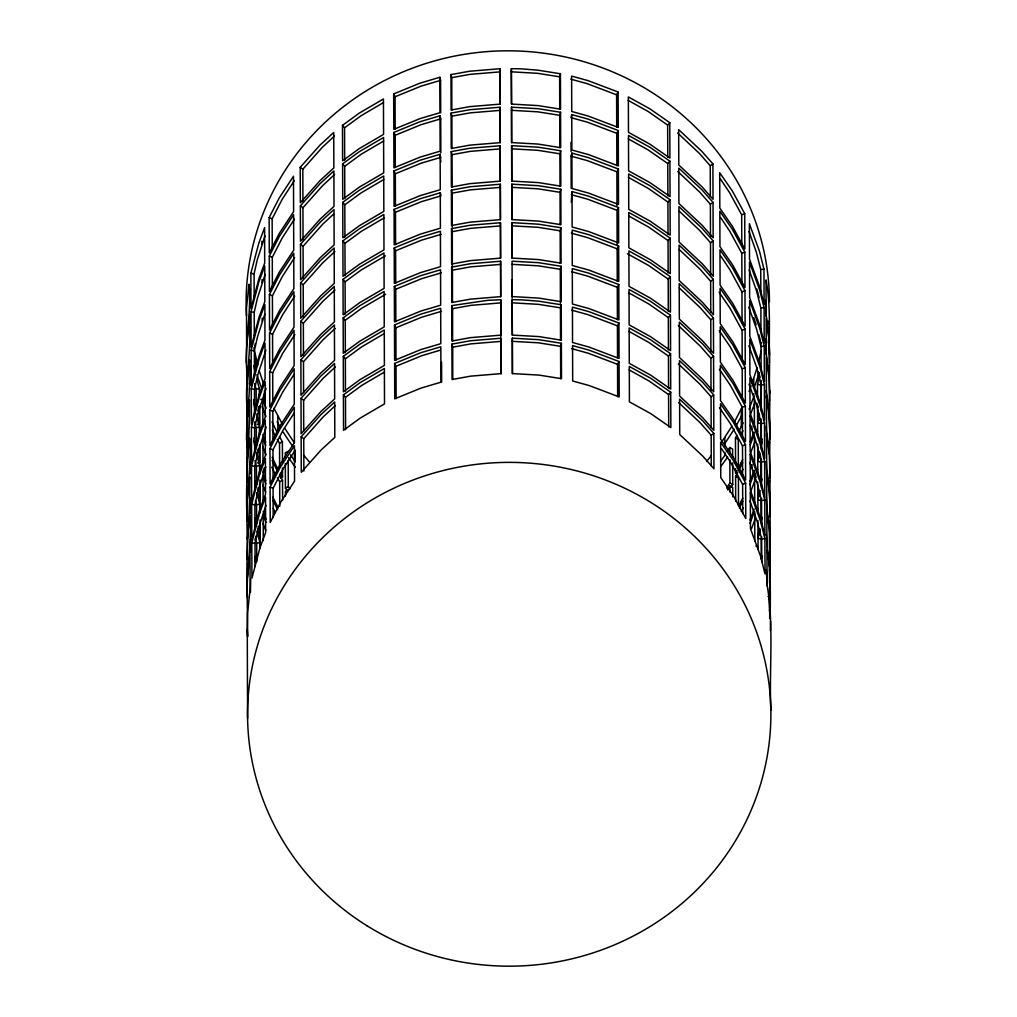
<?xml version="1.0" encoding="UTF-8"?>
<svg xmlns="http://www.w3.org/2000/svg" width="1017" height="1017" viewBox="0 0 1017 1017"><rect width="100%" height="100%" fill="white"/><g stroke="black" fill="none" stroke-linecap="round" stroke-linejoin="round"><path stroke-width="1.5" d="M499.995 104.204L499.932 68.736L469.651 71.228L450.989 74.61L451.116 110.014L469.778 106.632L500.059 104.128L499.932 68.736M500.135 142.711L500.059 107.23L469.79 109.722L451.116 113.103L451.243 148.507L469.905 145.126L500.186 142.634L500.059 107.23M500.262 181.217L500.199 145.736L469.918 148.228L451.256 151.609L451.383 187.014L470.045 183.632L500.326 181.14L500.199 145.736M500.402 219.71L500.339 184.23L470.057 186.734L451.395 190.115L451.51 225.507L470.185 222.138L500.453 219.634L500.339 184.23M500.542 258.216L500.466 222.736L470.185 225.227L451.523 228.609L451.65 264.013L470.312 260.632L500.593 258.14L500.466 222.736M500.669 296.71L500.606 261.229L470.324 263.734L451.662 267.115L451.777 302.519L470.451 299.138L500.72 296.633L500.606 261.229M500.809 336.754L500.733 299.735L487.474 300.358L451.79 305.608L451.917 341.013L470.579 337.631L500.86 335.14L500.733 299.735M500.936 373.709L500.873 338.241L470.591 340.733L451.929 344.115L452.057 379.519L470.718 376.137L501 373.633L500.873 338.241M246.343 362.916L246.635 346.428L249.19 322.694C251.822 350.458 245.059 377.803 246.826 405.516M246.61 439.916L246.902 423.428L249.457 399.694C250.157 440.196 244.703 480.418 247.233 521.022M249.483 324.359L249.674 314.011M246.889 516.916C246.445 490.563 251.847 464.604 249.585 438.2L247.042 461.934M249.623 362.866L249.674 359.904M247.156 593.915C246.711 567.562 252.114 541.603 249.851 515.199L247.309 538.934M247.589 718.269L247.271 629.32L247.563 612.844L250.118 589.097L249.991 553.693L247.449 577.44M250.106 473.922L250.309 462.087M250.207 513.903L250.703 497.644M250.347 552.409L250.576 539.086M250.449 592.39L250.69 579.067M511.335 71.826L511.386 68.673L520.882 68.825L537.955 70.186L560.431 73.771L560.558 109.175L538.082 105.59L511.513 104.077L511.335 71.826L537.573 73.313L559.63 76.822L559.744 109.15M511.589 142.647L511.526 107.179L538.082 108.692L560.558 112.264L560.685 147.668L538.209 144.083L511.653 142.583L511.526 107.179M511.716 181.153L511.665 145.673L538.222 147.185L560.698 150.77L560.825 186.175L538.349 182.59L511.78 181.077L511.665 145.673M511.856 219.647L511.793 184.179L538.362 185.691L560.837 189.264L560.952 224.668L538.476 221.096L511.92 219.583L511.793 184.179M511.983 258.153L511.932 222.672L538.489 224.185L560.964 227.77L561.092 263.174L538.616 259.589L512.059 258.076L511.932 222.672M512.148 302.824L512.199 299.684L521.696 299.837L538.756 301.185L561.231 304.769L561.359 340.174L538.883 336.589L512.326 335.089L512.148 302.824L538.387 304.325L560.431 307.833L560.545 340.148M512.39 373.659L512.339 338.178L538.896 339.691L561.371 343.276L561.498 378.68L539.023 375.095L512.454 373.582L512.339 338.178M766.386 398.003L766.322 390.528M766.526 436.509L766.309 426.072M766.691 473.502L766.297 461.616M769.411 362.662C768.738 335.089 771.166 307.21 766.017 279.917L766.132 315.321C771.445 343.632 768.776 372.553 769.538 401.156M769.678 439.662L769.729 390.337M769.805 478.155C769.043 449.552 771.712 420.631 766.411 392.32L766.284 356.916L768.916 376.964M769.945 516.661L769.996 467.337M770.276 544.337L770.072 555.168C769.31 526.552 771.979 497.631 766.678 469.32L766.551 433.916L769.183 453.963M770.174 582.894L770.276 547.438L769.449 527.874L766.805 507.814L766.691 472.422L769.322 492.47L770.149 508.932M770.301 618.311C770.136 595.326 771.344 572.126 766.958 549.422L767.072 584.826C774.051 626.243 769.068 668.538 770.848 710.286M770.377 630.616L770.543 621.336M247.182 500.44L249.724 476.693C250.424 517.195 244.97 557.43 247.5 598.021M768.305 343.034L768.725 338.305L768.75 347.534M769.373 607.861L769.589 587.775M769.386 610.963L769.666 607.81L769.691 618.578M250.868 273.306L258.788 243.241L264.611 227.643L264.687 263.123L258.915 278.645L250.996 308.71L250.868 273.306L254.085 273.891L254.161 296.989M254.085 273.891L257.25 259.856L265.005 235.868M251.008 311.812L258.915 281.734L264.738 266.136L264.827 301.629L259.043 317.139L251.123 347.217L251.008 311.812L254.212 312.397L254.301 335.483M254.212 312.397L257.377 298.35L265.145 274.374M251.135 350.306L259.055 320.241L264.878 304.642L264.954 340.123L259.182 355.645L251.263 385.71L251.135 350.306L254.352 350.903L254.441 375.527M254.657 346.39L255.292 343.593M254.352 350.903L257.517 336.856L264.763 314.266M251.275 388.812L259.195 358.747L265.005 343.136L265.094 378.629L259.31 394.151L251.402 424.216L251.275 388.812L254.492 389.397L254.568 414.021M254.492 389.397L257.644 375.362L265.92 349.988M251.402 427.305L259.322 397.24L265.145 381.642L265.234 417.123L259.449 432.645L251.53 462.71L251.402 427.305L254.619 427.903L254.708 452.527M254.606 424.801L255.242 421.991M254.619 427.903L257.784 413.855L266.06 388.481M251.542 465.811L259.462 435.746L265.272 420.148L265.361 455.629L259.577 471.151L251.669 501.216L251.542 465.811L254.758 466.396L254.835 487.944M256.64 454.879L257.276 452.069M254.758 466.396L257.911 452.362L266.2 426.987M251.669 504.318L259.589 474.24L265.412 458.642L265.501 494.135L259.716 509.644L251.796 539.709L251.669 504.318L254.886 504.902L254.975 527.988M254.886 504.902L258.051 490.855L265.806 466.879M251.809 542.811L259.729 512.746L265.551 497.148L265.628 532.628L259.856 548.15L251.936 578.215L251.809 542.811L255.025 543.396L255.102 566.494M255.013 540.307L255.966 536.086M255.025 543.396L258.191 529.361L265.945 505.373M758.707 361.836L761.313 350.268M757.525 396.516L757.487 384.197L759.419 376.646M759.686 420.237L757.614 419.601L759.216 413.499M760.818 443.654L760.741 423.644L757.614 422.703L759.559 415.152M757.741 458.108L759.356 452.006M760.983 444.772L762.28 438.988M760.958 483.698L760.881 462.15L757.754 461.209L759.686 453.646M761.644 444.976L762.292 442.077M757.881 496.601L759.483 490.499M761.11 483.266L762.089 478.931M761.085 520.653L761.008 500.644L757.894 499.703L760.144 490.702M758.008 535.107L759.623 529.005M761.25 521.772L762.229 517.437M761.212 559.159L761.148 539.15L758.021 538.209L760.284 529.209M761.708 558.829L762.356 555.93M559.63 76.822L560.431 73.771M559.871 147.643L559.77 115.328L560.558 112.264M560.011 186.149L559.897 153.821L560.698 150.77M571.757 114.603L571.885 150.007L588.335 154.533L618.374 165.924L618.26 130.519L588.22 119.142L571.757 114.603L570.957 117.654L587.216 122.129L616.747 133.316L616.861 165.644M560.151 224.655L560.036 192.327L560.837 189.264M571.211 188.488L571.096 156.16L571.885 153.097L588.347 157.635L618.387 169.013L618.514 204.417L588.474 193.039L572.012 188.501L571.885 153.097M560.278 263.149L560.164 230.821L560.964 227.77M571.249 202.358L572.024 191.603L588.487 196.141L618.527 207.519L618.654 242.923L588.614 231.545L572.151 227.007L572.024 191.603M560.418 303.193L560.303 269.327L561.104 266.276L538.629 262.691L512.059 261.178L512.187 296.583L538.743 298.095L561.219 301.68L561.104 266.276M560.431 307.833L561.231 304.769M560.685 378.655L560.57 346.327L561.371 343.276M257.771 410.766L259.043 406.495M752.173 383.117L757.106 367.557M760.678 403.622L761.275 382.888M757.029 433L757.576 431.144M760.881 462.15L761.542 459.887M761.008 500.644L761.682 498.394M761.148 539.15L761.822 536.887M262.691 472.117L264.255 467.947M749.059 391.469L751.131 385.901M749.109 409.177L753.788 396.643L753.775 393.693M755.326 401.842L749.885 415.877M750.279 441.798L753.915 432.047L753.915 435.136L750.292 444.887M754.932 441.747L750.012 454.37M749.898 481.689L754.042 470.54L754.055 473.642L749.898 484.778M755.072 480.253L750.152 492.876M750.025 520.183L754.182 509.047M750.038 523.285L754.194 512.136M751.525 528.624L755.199 518.746M269.149 217.562L279.23 197.946L293.481 176.259L293.608 211.65L279.344 233.351L269.276 252.966L269.149 217.562L272.149 218.82L272.251 248.059M272.149 218.82L282.09 199.472L294.32 180.619M269.289 256.068L279.357 236.44L293.621 214.752L293.735 250.157L279.484 271.844L269.416 291.459L269.289 256.068L272.289 257.314L272.391 286.565M272.289 257.314L282.217 237.978L294.447 219.125M269.416 294.561L279.497 274.946L293.748 253.258L293.875 288.663L279.624 310.35L269.543 329.966L269.416 294.561L272.416 295.82L272.518 325.059M272.416 295.82L282.357 276.471L294.587 257.619M269.556 333.067L279.624 313.439L293.888 291.752L294.002 327.156L279.751 348.844L269.683 368.472L269.556 333.067L272.556 334.313L272.658 363.565M272.556 334.313L282.484 314.978L294.714 296.125M269.696 371.561L279.764 351.946L294.015 330.258L294.142 365.662L279.891 387.35L269.81 406.965L269.696 371.561L272.683 372.819L272.798 402.071M272.683 372.819L282.624 353.484L294.854 334.618M269.823 410.067L279.891 390.452L294.155 368.751L294.282 404.156L280.018 425.843L269.95 445.471L269.823 410.067L272.823 411.326L272.925 440.564M272.823 411.326L282.751 391.977L294.104 374.345M269.963 448.561L280.031 428.945L294.282 407.258L294.409 442.662L280.158 464.349L270.077 483.965L269.963 448.561L272.963 449.819L273.065 480.609M272.963 449.819L282.891 430.483L294.244 412.851M270.09 487.067L280.171 467.451L294.421 445.764L294.549 481.155L280.285 502.856L270.217 522.471L270.09 487.067L273.09 488.325L273.192 517.564M273.09 488.325L283.031 468.977L295.261 450.124M734.249 422.347L742.499 406.482M739.143 431.017L743.173 422.818M738.533 467.795L742.69 459.582M739.27 469.511L742.702 462.684M738.66 506.288L742.817 498.088M739.41 508.017L742.83 501.178M735.558 462.506L735.469 437.882L736.931 435.136M740.961 434.488L742.957 430.738M737.465 474.354L735.596 473.286L737.058 470.54M735.685 501.012L735.596 476.388L737.808 472.257M741.088 472.994L743.096 469.244M741.228 511.5L743.224 507.75M616.722 127.138L616.607 94.823L618.12 92.013L588.08 80.635L571.618 76.097L571.745 111.501L588.207 116.04L618.247 127.417L618.12 92.013M616.747 133.316L618.26 130.519M617.001 205.688L616.874 171.822L618.387 169.013M617.128 244.182L617.014 210.316L618.527 207.519M617.255 281.15L617.154 248.822L618.654 246.025L588.614 234.635L572.164 230.109L572.279 265.501L588.741 270.039L618.781 281.417L618.654 246.025M617.395 319.643L617.281 287.315L618.794 284.518L588.754 273.141L572.291 268.602L572.418 304.007L588.881 308.545L618.921 319.923L618.794 284.518M617.535 358.149L617.421 325.821L618.933 323.025L588.894 311.634L572.431 307.109L572.546 342.513L589.008 347.039L619.048 358.429L618.933 323.025M617.662 396.643L617.548 364.328L619.061 361.518L589.021 350.14L572.558 345.602L572.685 381.006L589.148 385.545L619.188 396.922L619.061 361.518M721.333 442.497L731.96 426.199M727.346 451.395L729.799 447.467L732.609 449.082L732.634 456.773M726.659 488.109L729.926 482.859L729.85 459.773M727.486 489.889L729.939 485.961L732.736 487.588L732.774 496.817M731.083 487.13L732.736 484.486L732.66 462.938M720.519 461.413L724.892 455.324L724.892 452.374M720.557 466.892L727.651 457.04M300.206 167.335L319.961 145.139L333.741 132.49L333.868 167.894L320.088 180.543L300.333 202.739L300.206 167.335L302.812 169.242L302.926 201.569M302.812 169.242L322.313 147.338L334.466 136.024M300.346 205.828L320.088 183.645L333.881 170.983L334.008 206.387L320.215 219.049L300.473 241.232L300.346 205.828L302.939 207.748L303.053 240.076M302.939 207.748L322.44 185.831L334.606 174.517M300.485 244.334L320.228 222.151L334.008 209.489L334.135 244.894L320.355 257.555L300.6 279.739L300.485 244.334L303.079 246.254L303.193 278.569M303.079 246.254L322.58 224.337L333.627 214.053M300.612 282.84L320.368 260.644L334.148 247.995L334.275 283.387L320.482 296.049L300.74 318.232L300.612 282.84L303.206 284.747L303.32 317.075M303.206 284.747L322.707 262.844L334.873 251.53M300.752 321.334L320.495 299.151L334.275 286.489L334.402 321.893L320.622 334.555L300.867 356.738L300.752 321.334L303.346 323.253L303.46 355.569M303.346 323.253L322.847 301.337L335.013 290.023M300.879 359.84L320.635 337.644L334.415 324.995L334.542 360.399L320.749 373.048L301.007 395.244L300.879 359.84L303.486 361.747L303.587 392.537M303.486 361.747L322.986 339.843L335.14 328.529M301.019 398.333L320.762 376.15L334.555 363.489L334.669 398.893L320.889 411.554L301.146 433.738L301.019 398.333L303.613 400.253L303.727 431.043M303.613 400.253L323.114 378.337L335.279 367.023M301.146 436.84L320.902 414.644L334.682 401.995L334.809 437.399L321.029 450.048L301.274 472.244L301.146 436.84L303.752 438.747L303.867 471.074M303.752 438.747L323.253 416.843L335.407 405.529M706.599 461.438L711.379 455.641M667.762 157.393L667.648 125.078L669.783 122.688L649.812 108.781L628.353 96.946L628.468 132.35L649.939 144.185L669.911 158.093L669.783 122.688M667.889 195.9L667.775 163.572L669.923 161.182L649.939 147.287L628.481 135.439L628.608 170.843L650.066 182.691L670.038 196.586L669.923 161.182M668.029 234.393L667.915 202.078L670.05 199.688L650.079 185.78L628.62 173.945L628.748 209.349L650.206 221.185L670.178 235.092L670.05 199.688M668.156 272.899L668.055 240.571L670.19 238.181L650.219 224.287L628.748 212.439L628.875 247.843L650.333 259.691L670.305 273.586L670.19 238.181M668.296 311.405L668.182 279.078L670.317 276.688L650.346 262.78L628.887 250.945L629.014 286.349L650.473 298.184L670.445 312.092L670.317 276.688M668.436 349.899L668.322 317.571L670.457 315.194L650.486 301.286L629.027 289.451L629.142 324.855L650.6 336.691L670.584 350.598L670.457 315.194M668.563 388.405L668.449 356.077L670.584 353.687L650.613 339.792L629.154 327.944L629.281 363.349L650.74 375.184L670.712 389.091L670.584 353.687M668.703 426.898L668.589 394.583L670.724 392.193L650.753 378.286L629.294 366.451L629.409 401.855L650.88 413.69L670.851 427.598L670.724 392.193M342.475 125.358L359.103 113.218L383.447 98.967L383.574 134.371L359.217 148.622L342.602 160.762L342.475 125.358L344.547 127.799L344.661 160.127M344.547 127.799L360.959 115.811L383.498 102.552M342.615 163.864L359.23 151.711L383.587 137.473L383.714 172.877L359.357 187.115L342.742 199.268L342.615 163.864L344.687 166.305L344.801 198.62M344.687 166.305L361.099 154.304L383.625 141.045M342.754 202.358L359.37 190.217L383.727 175.979L383.841 211.371L359.497 225.621L342.869 237.762L342.754 202.358L344.814 204.798L344.928 237.126M344.814 204.798L361.226 192.81L383.765 179.551M342.882 240.864L359.497 228.723L383.854 214.473L383.981 249.877L359.624 264.128L343.009 276.268L342.882 240.864L344.954 243.305L345.068 275.632M344.954 243.305L361.366 231.304L383.905 218.058M343.021 279.357L359.637 267.217L383.994 252.979L384.108 288.383L359.764 302.621L343.136 314.762L343.021 279.357L345.081 281.798L345.195 314.126M345.081 281.798L361.493 269.81L385.418 255.814M343.149 317.863L359.776 305.723L384.121 291.472L384.248 326.877L359.891 341.127L343.276 353.268L343.149 317.863L345.221 320.304L345.335 352.632M345.221 320.304L361.632 308.316L385.557 294.307M343.288 356.37L359.904 344.216L384.261 329.978L384.388 365.383L360.031 379.621L343.415 391.774L343.288 356.37L345.36 358.81L345.462 390.986M345.36 358.81L361.772 346.81L384.299 333.551M343.415 394.863L360.043 382.723L384.388 368.472L384.515 403.876L360.158 418.127L343.543 430.267L343.415 394.863L345.488 397.304L345.602 429.632M345.488 397.304L361.899 385.316L384.439 372.057M710.349 196.535L710.247 165.746L712.904 163.89L701.857 151.355L678.67 129.642L678.797 165.034L701.984 186.759L713.019 199.294L712.904 163.89M710.489 236.567L710.374 204.252L713.031 202.396L701.997 189.848L678.809 168.136L678.924 203.54L702.124 225.253L713.159 237.8L713.031 202.396M710.629 275.073L710.514 242.745L713.171 240.902L702.124 228.355L678.936 206.642L679.064 242.046L702.251 263.759L713.298 276.293L713.171 240.902M710.756 312.028L710.641 281.251L713.298 279.395L702.264 266.848L679.076 245.135L679.203 280.539L702.391 302.252L713.426 314.8L713.298 279.395M710.896 352.073L710.781 319.745L713.438 317.901L702.404 305.354L679.203 283.641L679.331 319.046L702.518 340.759L713.565 353.306L713.438 317.901M711.023 390.579L710.908 358.251L713.578 356.395L702.531 343.86L679.343 322.135L679.47 357.539L702.658 379.252L713.692 391.799L713.578 356.395M711.163 427.534L711.048 396.744L713.705 394.901L702.671 382.354L679.483 360.641L679.598 396.045L702.785 417.758L713.832 430.305L713.705 394.901M711.29 466.04L711.188 435.251L713.845 433.395L702.798 420.86L679.61 399.147L679.737 434.539L702.925 456.264L713.959 468.799L713.845 433.395M288.167 451.268L285.307 452.807L285.319 457.421M287.048 490.626L285.434 488.211L288.294 486.673L288.192 460.51M288.307 489.774L285.434 491.313L285.459 495.927M279.611 466.371L279.535 443.285L282.395 441.747L279.408 436.56M280.616 478.168L282.523 477.151L282.484 467.922M279.751 506.402L279.675 481.778L282.535 480.253L279.535 475.053M439.878 77.279L440.005 112.684L420.008 118.608L393.795 129.324L393.681 93.92L419.881 83.203L439.878 77.279L440.59 80.356L440.704 112.684M395.181 129.095L395.066 96.768L420.987 86.165L440.59 80.356M440.005 115.785L440.132 151.19L420.148 157.101L393.935 167.83L393.808 132.426L420.021 121.697L440.005 115.785L440.717 118.849L440.844 152.715M395.321 167.602L395.206 135.274L421.114 124.671L440.717 118.849M440.145 154.279L440.272 189.683L420.275 195.607L394.062 206.324L393.948 170.932L420.148 160.203L440.145 154.279L440.87 161.97M395.448 206.095L395.333 173.78L421.254 163.165L440.857 157.355M440.285 192.785L440.399 228.189L420.415 234.101L394.202 244.83L394.075 209.426L420.288 198.709L440.285 192.785L440.997 195.861L421.394 201.671L395.473 212.273L395.588 244.601M394.215 247.932L420.428 237.203L440.412 231.279L440.539 266.683L420.542 272.607L394.342 283.336L394.215 247.932L395.613 250.779L395.727 283.095M395.613 250.779L421.521 240.165L441.124 234.355M394.342 286.425L420.555 275.709L440.552 269.785L440.666 305.189L420.682 311.113L394.469 321.83L394.342 286.425L395.74 289.273L395.855 321.601M395.74 289.273L421.661 278.671L441.264 272.861M394.482 324.931L420.695 314.202L440.679 308.278L440.806 343.682L420.809 349.606L394.609 360.336L394.482 324.931L395.88 327.779L395.994 360.107M395.88 327.779L421.788 317.177L441.391 311.355M394.621 363.425L420.822 352.708L440.819 346.784L440.946 382.189L420.949 388.113L394.736 398.829L394.621 363.425L396.007 366.273L396.122 398.6M396.007 366.273L421.928 355.67L440.361 350.14M741.787 244.093L741.685 214.841L744.711 213.634L732.38 191.031L719.693 172.725L719.82 208.129L732.507 226.435L744.838 249.038L744.711 213.634M741.927 284.137L741.825 253.347L744.838 252.14L732.52 229.537L719.833 211.218L719.947 246.623L732.647 264.928L744.965 287.544L744.838 252.14M742.067 322.631L741.952 291.854L744.978 290.633L732.66 268.03L719.96 249.724L720.087 285.129L732.774 303.435L745.105 326.037L744.978 290.633M742.194 361.137L742.092 330.347L745.118 329.139L732.787 306.537L720.1 288.218L720.227 323.622L732.914 341.941L745.232 364.544L745.118 329.139M742.321 398.092L742.219 368.853L745.245 367.633L732.926 345.03L720.227 326.724L720.354 362.128L733.041 380.434L745.372 403.037L745.245 367.633M742.461 436.598L742.359 407.347L745.385 406.139L733.054 383.536L720.367 365.23L720.494 400.622L733.181 418.94L745.499 441.543L745.385 406.139M742.588 475.092L742.486 445.853L745.512 444.645L733.193 422.03L720.506 403.724L720.621 439.128L733.321 457.434L745.639 480.037L745.512 444.645M742.728 513.598L742.626 484.346L745.652 483.139L733.321 460.536L720.633 442.23L720.761 477.634L733.448 495.94L745.779 518.543L745.652 483.139M256.208 406.266L256.144 389.333L259.297 388.481L256.716 378.502M260.683 399.554L262.78 398.982L266.174 408.237M257.326 424.458L259.424 423.873L259.36 406.953M256.348 446.31L256.284 427.839L259.424 426.975L256.843 417.008M257.454 462.951L259.551 462.379L259.5 445.446M256.487 484.804L256.411 466.333L259.564 465.481L256.615 454.078M256.615 523.31L256.551 504.839L259.704 503.974L256.742 492.584M256.754 561.816L256.691 543.345L259.831 542.481L256.881 531.09M451.815 110.001L451.777 77.661L470.134 74.343L499.881 71.889M452.349 265.551L452.311 231.66L470.668 228.342L500.428 225.888M452.489 302.507L452.451 270.166L470.807 266.848L500.555 264.395M760.83 292.667L760.741 269.569L763.97 269.073L759.508 251.377L749.376 223.702L749.504 259.106L759.635 286.781L764.098 304.464L763.97 269.073M760.958 331.161L760.881 308.075L764.11 307.566L759.635 289.883L749.504 262.208L749.631 297.6L759.763 325.287L764.225 342.971L764.11 307.566M761.097 369.667L761.008 346.581L764.237 346.072L759.775 328.377L749.643 300.701L749.771 336.106L759.902 363.781L764.364 381.477L764.237 346.072M761.237 411.237L761.148 385.074L764.377 384.566L759.915 366.883L749.783 339.208L749.898 374.612L760.03 402.287L764.504 419.97L764.377 384.566M761.377 449.743L761.275 423.58L764.504 423.072L760.042 405.376L749.91 377.701L750.038 413.105L760.169 440.781L764.631 458.476L764.504 423.072M761.504 488.249L761.415 462.074L764.644 461.565L760.182 443.882L750.05 416.207L750.165 451.612L760.296 479.287L764.771 496.97L764.644 461.565M761.631 525.204L761.555 500.58L764.784 500.072L760.309 482.389L750.177 454.701L750.304 490.105L760.436 517.78L764.898 535.476L764.784 500.072M761.771 562.172L761.682 539.074L764.911 538.578L760.449 520.882L750.317 493.207L750.444 528.611L760.576 556.286L765.038 573.969L764.911 538.578M500.021 110.383L470.261 112.849L451.828 116.18L451.116 113.103M500.161 148.889L470.401 151.342L451.968 154.686L451.256 151.609M500.288 187.382L470.528 189.848L452.095 193.179L451.395 190.115M500.695 302.888L470.935 305.354L452.501 308.685L451.79 305.608M246.623 345.462L246.572 331.618L248.745 331.517M500.822 341.394L471.074 343.848L452.641 347.191L451.929 344.115M246.775 390.121L246.711 370.112L248.885 370.01M246.94 436.318L246.839 408.618L249.025 408.516M246.737 475.32L247.106 482.516L246.978 447.111L249.152 447.01M511.475 110.319L537.713 111.819L559.77 115.328M511.602 148.825L537.84 150.313L559.897 153.821M511.742 187.331L537.98 188.819L560.036 192.327M511.869 225.825L538.107 227.312L560.164 230.821M512.009 264.331L538.247 265.818L560.303 269.327M512.276 341.331L538.514 342.818L560.57 346.327M767.11 327.105L769.284 327.258M767.238 365.612L769.411 365.751M767.377 404.105L769.551 404.257M767.504 442.611L769.691 442.764M767.644 481.105L769.818 481.257M767.911 558.117L770.085 558.257M768.051 596.61L770.225 596.763M570.829 79.161L587.076 83.636L616.607 94.823M571.096 156.16L587.343 160.635L616.874 171.822M571.223 194.654L587.483 199.141L617.014 210.316M571.363 233.16L587.623 237.635L617.154 248.822M571.49 271.666L587.75 276.141L617.281 287.315M571.63 310.16L587.89 314.634L617.421 325.821M571.77 348.666L588.017 353.141L617.548 364.328M757.487 384.197L760.602 385.151M755.631 469.015L757.716 469.651M755.771 507.521L757.843 508.144M755.898 546.015L757.983 546.65M628.188 100.403L648.032 111.425L667.648 125.078M628.328 138.909L648.172 149.931L667.775 163.572M628.455 177.403L648.299 188.425L667.915 202.078M628.595 215.909L648.439 226.931L668.055 240.571M627.387 253.742L648.566 265.437L668.182 279.078M628.862 292.909L648.706 303.93L668.322 317.571M629.002 331.415L648.846 342.437L668.449 356.077M629.129 369.908L648.973 380.93L668.589 394.583M735.469 437.882L738.278 439.497L738.38 467.197M735.596 476.388L738.418 477.99L738.52 505.703M729.926 482.859L732.736 484.486M677.653 132.998L699.429 153.465L710.247 165.746M677.78 171.492L699.569 191.971L710.374 204.252M679.038 210.977L699.709 230.465L710.514 242.745M679.165 249.47L699.836 268.971L710.641 281.251M679.305 287.976L699.976 307.465L710.781 319.745M678.326 325.504L700.103 345.971L710.908 358.251M678.453 363.997L700.243 384.477L711.048 396.744M678.593 402.503L700.37 422.97L711.188 435.251M309.232 461.769L303.435 454.879M719.146 292.286L729.977 308.151L742.092 330.347M719.286 330.779L730.117 346.657L742.219 368.853M719.413 369.285L730.244 385.151L742.359 407.347M719.553 407.779L730.384 423.657L742.486 445.853M295.35 467.286L288.536 457.637M720.43 178.967L729.583 192.645L741.685 214.841M720.557 217.46L729.71 231.151L741.825 253.347M720.697 255.966L729.85 269.645L741.952 291.854M721.371 448.472L730.524 462.15L742.626 484.346M294.371 442.929L284.557 427.903M290.531 454.802L295.261 461.883L295.222 451.548M288.294 486.673L289.87 489.024M273.904 408.237L282.319 424.025M277.26 439.344L279.535 443.285M280.272 473.261L282.523 477.151M277.399 477.837L279.675 481.778M393.681 93.92L395.066 96.768M393.808 132.426L395.206 135.274M393.948 170.932L395.333 173.78M394.075 209.426L395.473 212.273M271.997 421.915L277.247 432.619M272.34 429.975L274.997 435.403M272.124 457.319L278.035 469.371M272.136 460.421L277.387 471.125M271.806 467.121L275.124 473.897M272.912 497.16L278.162 507.864M272.925 500.262L277.527 509.631M273.268 508.335L275.264 512.403M749.046 231.482L756.356 252.241L760.741 269.569M749.186 269.988L756.495 290.748L760.881 308.075M748.779 307.172L756.623 329.241L761.008 346.581M748.906 345.666L756.762 367.747L761.148 385.074M749.046 384.172L756.89 406.241L761.275 423.58M750.254 425.297L757.029 444.747L761.415 462.074M749.847 462.493L757.169 483.24L761.555 500.58M749.987 500.987L757.296 521.746L761.682 539.074M261.979 406.558L265.971 416.309M262.907 434.386L265.742 442.255M263.009 463.65L262.92 437.475L265.755 445.357M262.678 446.45L266.111 454.815M263.034 472.88L265.869 480.761M263.149 502.144L263.047 475.981L265.882 483.85M262.818 484.956L265.666 491.923M263.174 511.386L266.009 519.255M263.276 540.65L263.187 514.475L266.022 522.357M262.945 523.45L265.806 530.416M753.8 317.685L756.152 324.741M753.864 470.286L756.216 477.329M259.271 370.9L263.962 384.985M756.851 289.082L759.089 297.689M758.847 334.758L760.335 340.504M758.987 373.264L760.106 377.561M756.89 403.152L758.008 407.448M760.004 453.137L761.123 460.536M253.805 347.827L257.771 365.154M254.657 383.574L256.144 389.333M256.831 413.906L259.424 423.873M254.784 422.068L256.284 427.839M256.97 452.412L259.551 462.379M254.924 460.574L256.411 466.333M257.466 492.33L259.691 500.885L259.627 483.952M255.432 500.517L256.551 504.839M257.606 530.836L259.818 539.379L259.767 523.984M255.559 539.01L256.691 543.345M450.989 74.61L451.701 77.686M451.523 228.609L452.234 231.685M451.662 267.115L452.374 270.179M760.996 343.479L760.716 341.941L760.729 345.03M761.136 381.972L760.843 380.434L760.856 383.536M761.275 420.479L760.983 418.94L760.996 422.042M253.869 365.535L254.962 371.358M253.716 399.478L255.356 408.211M253.729 402.579L255.089 409.851M253.843 437.971L255.216 445.255M253.856 441.073L255.229 448.357M254.809 480.85L255.623 485.211M254.67 517.895L255.763 523.717M254.67 520.984L255.229 523.895M254.797 556.388L255.89 562.21M254.809 559.49L255.356 562.401M769.449 530.976L766.818 510.915L766.945 546.32L769.577 566.38L770.212 593.661L770.187 587.508M247.716 380.93L247.334 367.226M247.728 384.032L247.373 381.108L247.411 390.337M769.615 354.933L768.788 338.47L766.144 318.41L766.271 353.814L768.903 373.875L769.742 393.426M765.381 300.218L766.208 316.478M765.521 338.725L766.335 354.984M769.882 431.933L769.055 415.47L766.411 395.41L766.538 430.814L769.17 450.874L770.009 470.439M766.284 497.16L766.882 508.983M766.348 534.179L767.009 547.489M766.322 569.723L767.149 585.983M246.572 331.618L246.508 307.935L249.051 284.188C251.606 312.982 244.703 341.356 246.711 370.112M246.839 408.618L246.775 384.935L249.318 361.2C251.885 389.981 244.97 418.356 246.978 447.111M246.877 513.814L247.373 559.515L247.004 552.32M247.144 590.826L247.64 636.528L247.271 629.32M769.361 521.556L769.386 527.709M769.386 530.81L769.513 566.215M769.526 569.304L769.577 583.161M758.415 372.133L758.44 380.994M758.568 416.398L758.58 419.487M758.695 454.891L758.707 457.993M758.835 493.398L758.847 496.487M758.974 531.891L758.974 534.993M757.563 405.758L757.665 435.022M757.69 444.251L757.792 473.515M757.754 481.982L757.932 510.483M757.894 520.475L758.059 548.977M754.322 396.414L754.423 427.204M754.474 436.382L754.55 464.159M754.601 473.337L754.703 502.589M754.741 511.843L754.817 541.158M753.724 378.934L753.75 384.833M751.855 426.148L751.868 429.25M751.995 464.642L752.008 467.744M741.279 409.19L741.342 426.898M741.469 462.29L741.469 465.392M741.596 500.796L741.609 503.898M735.571 468.672L735.596 473.286M729.799 447.467L729.825 453.62M729.939 485.961L729.964 492.126M724.841 437.628L724.867 446.476M571.045 142.291L571.071 151.52M511.386 68.673L511.513 104.077M512.199 299.684L512.326 335.089M512.059 279.726L512.123 298.197M451.917 116.167L451.942 148.507M452.044 154.66L452.082 187.001M452.184 193.166L452.222 227.045M452.59 308.672L452.616 341.013M452.718 347.166L452.756 379.506M441.569 362.179L441.645 382.189M285.345 463.587L285.434 488.211M282.395 441.747L282.472 461.756M282.535 480.253L282.599 500.262M277.844 416.258L277.895 431.017M264.445 390.82L264.484 404.105M264.611 439.509L264.623 442.598M264.751 478.003L264.763 481.105M264.878 516.509L264.89 519.598M262.78 398.982L262.882 426.682M261.89 241.258L261.903 244.207M262.03 279.611L262.03 282.701M262.157 318.105L262.17 321.207M259.653 405.999L259.742 432.161M259.793 444.493L259.882 470.668M259.92 479.922L260.021 510.699M260.06 519.954L260.149 546.129M259.297 388.481L259.322 396.172M259.424 426.975L259.462 434.679M259.564 465.481L259.602 474.71M259.704 503.974L259.729 513.216M259.831 542.481L259.856 548.633M257.911 449.26L257.911 452.362M258.038 487.766L258.051 490.855M258.178 526.259L258.191 529.361M255.165 355.111L255.229 371.332M247.449 402.656L247.5 416.512M247.512 419.601L247.576 436.535M247.576 439.611L247.64 455.006M246.953 439.395L246.966 444.022M768.738 321.194A261.661 251.898 -0.2 0 1 768.483 324.181M759.114 372.731A261.661 251.898 -0.2 0 1 754.347 387.007M742.194 414.58A261.661 251.898 -0.2 0 1 736.397 425.195M734.096 429.11A261.661 251.898 -0.2 0 1 725.019 443.094M292.502 445.967A261.661 251.898 -0.2 0 1 283.235 432.111M280.107 426.937A261.661 251.898 -0.2 0 1 277.107 421.686M261.344 387.464A261.661 251.898 -0.2 0 1 256.996 374.637M246.457 315.702A261.661 251.898 -0.2 0 1 500.593 50.914A261.661 251.898 -0.2 0 1 769.449 301.731M367.251 925.915A261.661 251.898 -0.2 0 0 770.555 726.774A261.661 251.898 -0.2 0 0 389.842 490.143A261.661 251.898 -0.2 0 0 367.251 925.915"/></g></svg>
